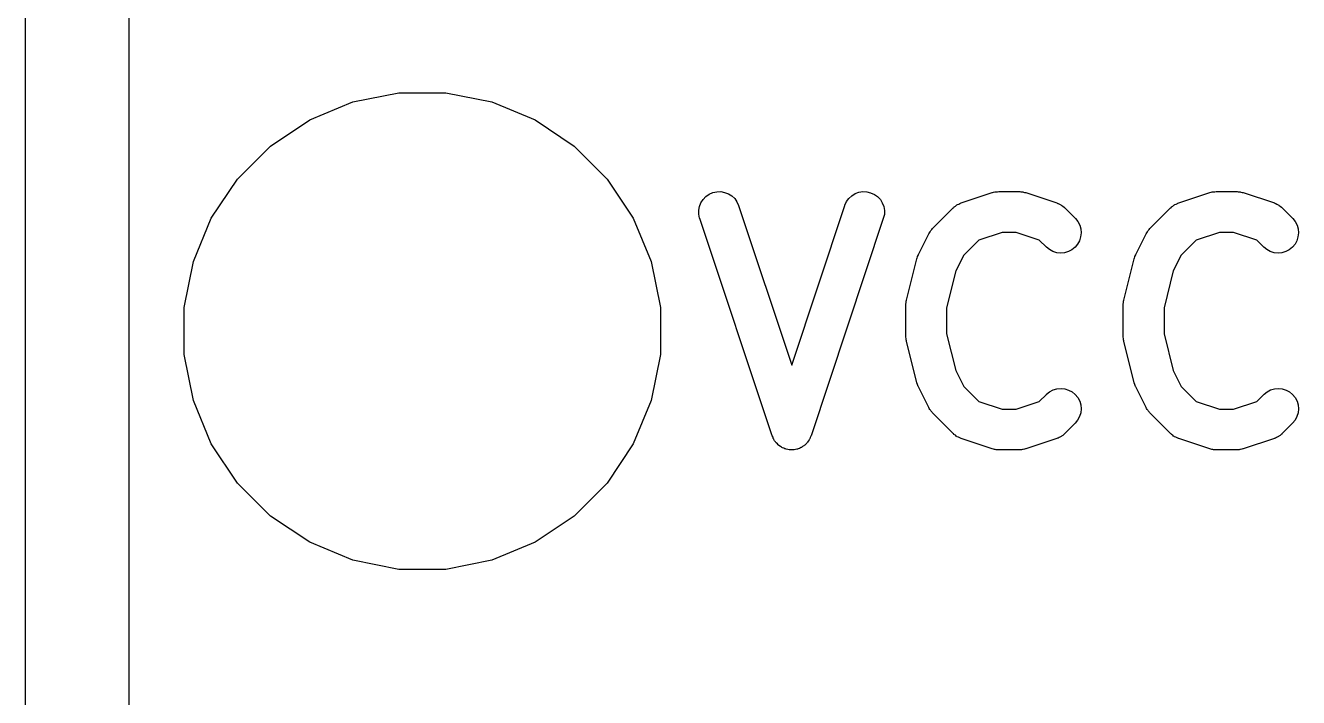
# Model space of a CAD drawing. Extents: x -557.2 to -539.1, y -88 to -54.6.
# Drawn here: x -557.238 to -552.553, y -67.565 to -65.094 of the extents above; entities that cross this region are included whole.
import ezdxf

# ---------------------------------------------------------------- set-up
doc = ezdxf.new("R2010")
doc.units = 0
doc.layers.add('BLACK', color=7, linetype='CONTINUOUS')

msp = doc.modelspace()

# ---------------------------------------------------------------- linework, layer by layer
at = {"layer": 'BLACK', "linetype": 'CONTINUOUS'}
for p, q in [((-557.238, -87.7984), (-557.238, -54.7972)), ((-556.857, -54.9783), (-556.857, -87.6173)), ((-556.033, -65.3752), (-555.864, -65.3415)), ((-555.864, -65.3415), (-555.691, -65.3415)), ((-555.691, -65.3415), (-555.522, -65.3752)), ((-556.192, -65.4412), (-556.033, -65.3752)), ((-555.522, -65.3752), (-555.362, -65.4412)), ((-556.336, -65.5371), (-556.192, -65.4412)), ((-555.362, -65.4412), (-555.219, -65.5371)), ((-556.458, -65.6592), (-556.336, -65.5371)), ((-555.219, -65.5371), (-555.097, -65.6592)), ((-556.554, -65.8027), (-556.458, -65.6592)), ((-555.097, -65.6592), (-555.001, -65.8027)), ((-554.744, -65.7332), (-554.734, -65.7226)), ((-554.734, -65.7226), (-554.722, -65.7143)), ((-554.722, -65.7143), (-554.708, -65.7084)), ((-554.708, -65.7084), (-554.694, -65.7052)), ((-554.694, -65.7052), (-554.679, -65.7049)), ((-554.679, -65.7049), (-554.665, -65.7075)), ((-554.665, -65.7075), (-554.651, -65.7127)), ((-554.651, -65.7127), (-554.639, -65.7206)), ((-554.639, -65.7206), (-554.628, -65.7307)), ((-554.216, -65.7417), (-554.208, -65.7299)), ((-554.208, -65.7299), (-554.197, -65.7199)), ((-554.197, -65.7199), (-554.185, -65.7123)), ((-554.185, -65.7123), (-554.171, -65.7072)), ((-554.171, -65.7072), (-554.156, -65.7048)), ((-554.156, -65.7048), (-554.142, -65.7054)), ((-554.142, -65.7054), (-554.128, -65.7087)), ((-554.128, -65.7087), (-554.114, -65.7148)), ((-554.114, -65.7148), (-554.102, -65.7233)), ((-554.102, -65.7233), (-554.092, -65.734)), ((-553.794, -65.7466), (-553.68, -65.7086)), ((-553.68, -65.7086), (-553.679, -65.7082)), ((-553.679, -65.7082), (-553.675, -65.7074)), ((-553.675, -65.7074), (-553.671, -65.7061)), ((-553.671, -65.7061), (-553.668, -65.7058)), ((-553.668, -65.7058), (-553.665, -65.7052)), ((-553.665, -65.7052), (-553.661, -65.7051)), ((-553.661, -65.7051), (-553.656, -65.7047)), ((-553.656, -65.7047), (-553.58, -65.7047)), ((-553.58, -65.7047), (-553.579, -65.7047)), ((-553.579, -65.7047), (-553.575, -65.7052)), ((-553.575, -65.7052), (-553.571, -65.7053)), ((-553.571, -65.7053), (-553.568, -65.706)), ((-553.568, -65.706), (-553.565, -65.7063)), ((-553.565, -65.7063), (-553.561, -65.7076)), ((-553.561, -65.7076), (-553.557, -65.7086)), ((-553.557, -65.7086), (-553.442, -65.7466)), ((-552.994, -65.7466), (-552.88, -65.7086)), ((-552.88, -65.7086), (-552.879, -65.7082)), ((-552.879, -65.7082), (-552.875, -65.7074)), ((-552.875, -65.7074), (-552.871, -65.7061)), ((-552.871, -65.7061), (-552.868, -65.7058)), ((-552.868, -65.7058), (-552.865, -65.7052)), ((-552.865, -65.7052), (-552.861, -65.7051)), ((-552.861, -65.7051), (-552.856, -65.7047)), ((-552.856, -65.7047), (-552.78, -65.7047)), ((-552.78, -65.7047), (-552.779, -65.7047)), ((-552.779, -65.7047), (-552.775, -65.7052)), ((-552.775, -65.7052), (-552.771, -65.7053)), ((-552.771, -65.7053), (-552.768, -65.706)), ((-552.768, -65.706), (-552.765, -65.7063)), ((-552.765, -65.7063), (-552.761, -65.7076)), ((-552.761, -65.7076), (-552.757, -65.7086)), ((-552.757, -65.7086), (-552.642, -65.7466)), ((-554.76, -65.7735), (-554.757, -65.7591)), ((-554.76, -65.7881), (-554.76, -65.7735)), ((-554.757, -65.7591), (-554.752, -65.7455)), ((-554.752, -65.7455), (-554.744, -65.7332)), ((-554.628, -65.7307), (-554.62, -65.7426)), ((-554.62, -65.7426), (-554.614, -65.756)), ((-554.614, -65.756), (-554.418, -66.3425)), ((-554.418, -66.3425), (-554.223, -65.756)), ((-554.223, -65.755), (-554.216, -65.7417)), ((-554.223, -65.756), (-554.223, -65.755)), ((-554.092, -65.734), (-554.085, -65.7464)), ((-554.085, -65.7464), (-554.079, -65.7601)), ((-554.079, -65.7601), (-554.077, -65.7745)), ((-554.077, -65.7745), (-554.077, -65.7891)), ((-553.9, -65.841), (-553.824, -65.7648)), ((-553.824, -65.7648), (-553.823, -65.764)), ((-553.823, -65.764), (-553.821, -65.7627)), ((-553.821, -65.7627), (-553.82, -65.7611)), ((-553.82, -65.7611), (-553.816, -65.7581)), ((-553.816, -65.7581), (-553.812, -65.7549)), ((-553.812, -65.7549), (-553.81, -65.7539)), ((-553.81, -65.7539), (-553.808, -65.7526)), ((-553.808, -65.7526), (-553.803, -65.7505)), ((-553.803, -65.7505), (-553.799, -65.7482)), ((-553.799, -65.7482), (-553.797, -65.7475)), ((-553.797, -65.7475), (-553.794, -65.7466)), ((-553.442, -65.7466), (-553.441, -65.747)), ((-553.441, -65.747), (-553.439, -65.7479)), ((-553.439, -65.7479), (-553.437, -65.7486)), ((-553.437, -65.7486), (-553.433, -65.751)), ((-553.433, -65.751), (-553.428, -65.7531)), ((-553.428, -65.7531), (-553.426, -65.7544)), ((-553.426, -65.7544), (-553.424, -65.7555)), ((-553.424, -65.7555), (-553.42, -65.7587)), ((-553.42, -65.7587), (-553.416, -65.7617)), ((-553.416, -65.7617), (-553.415, -65.7634)), ((-553.415, -65.7634), (-553.413, -65.7648)), ((-553.413, -65.7648), (-553.375, -65.8029)), ((-553.1, -65.841), (-553.024, -65.7648)), ((-553.024, -65.7648), (-553.023, -65.764)), ((-553.023, -65.764), (-553.021, -65.7627)), ((-553.021, -65.7627), (-553.02, -65.7611)), ((-553.02, -65.7611), (-553.016, -65.7581)), ((-553.016, -65.7581), (-553.012, -65.7549)), ((-553.012, -65.7549), (-553.01, -65.7539)), ((-553.01, -65.7539), (-553.008, -65.7526)), ((-553.008, -65.7526), (-553.003, -65.7505)), ((-553.003, -65.7505), (-552.999, -65.7482)), ((-552.999, -65.7482), (-552.997, -65.7475)), ((-552.997, -65.7475), (-552.994, -65.7466)), ((-552.642, -65.7466), (-552.641, -65.747)), ((-552.641, -65.747), (-552.639, -65.7479)), ((-552.639, -65.7479), (-552.637, -65.7486)), ((-552.637, -65.7486), (-552.633, -65.751)), ((-552.633, -65.751), (-552.628, -65.7531)), ((-552.628, -65.7531), (-552.626, -65.7544)), ((-552.626, -65.7544), (-552.624, -65.7555)), ((-552.624, -65.7555), (-552.62, -65.7587)), ((-552.62, -65.7587), (-552.616, -65.7617)), ((-552.616, -65.7617), (-552.615, -65.7634)), ((-552.615, -65.7634), (-552.613, -65.7648)), ((-552.613, -65.7648), (-552.575, -65.8029)), ((-556.62, -65.9622), (-556.554, -65.8027)), ((-555.001, -65.8027), (-554.935, -65.9622)), ((-554.757, -65.8024), (-554.76, -65.7881)), ((-554.756, -65.8034), (-554.757, -65.8024)), ((-554.49, -66.6034), (-554.756, -65.8034)), ((-554.081, -65.8034), (-554.347, -66.6034)), ((-554.077, -65.7891), (-554.081, -65.8034)), ((-553.375, -65.8029), (-553.374, -65.8036)), ((-553.374, -65.8036), (-553.365, -65.815)), ((-553.365, -65.815), (-553.358, -65.828)), ((-552.575, -65.8029), (-552.574, -65.8036)), ((-552.574, -65.8036), (-552.565, -65.815)), ((-552.565, -65.815), (-552.558, -65.828)), ((-553.952, -65.9366), (-553.914, -65.8604)), ((-553.914, -65.8595), (-553.911, -65.856)), ((-553.914, -65.8604), (-553.914, -65.8595)), ((-553.911, -65.856), (-553.909, -65.8523)), ((-553.909, -65.8523), (-553.907, -65.8499)), ((-553.907, -65.8499), (-553.906, -65.8472)), ((-553.906, -65.8472), (-553.903, -65.8442)), ((-553.903, -65.8442), (-553.9, -65.841)), ((-553.644, -65.8547), (-553.73, -65.8834)), ((-553.592, -65.8547), (-553.644, -65.8547)), ((-553.507, -65.8834), (-553.592, -65.8547)), ((-553.358, -65.828), (-553.354, -65.8421)), ((-553.353, -65.8567), (-553.355, -65.8712)), ((-553.354, -65.8421), (-553.353, -65.8567)), ((-553.152, -65.9366), (-553.114, -65.8604)), ((-553.114, -65.8595), (-553.111, -65.856)), ((-553.114, -65.8604), (-553.114, -65.8595)), ((-553.111, -65.856), (-553.109, -65.8523)), ((-553.109, -65.8523), (-553.107, -65.8499)), ((-553.107, -65.8499), (-553.106, -65.8472)), ((-553.106, -65.8472), (-553.103, -65.8442)), ((-553.103, -65.8442), (-553.1, -65.841)), ((-552.844, -65.8547), (-552.93, -65.8834)), ((-552.792, -65.8547), (-552.844, -65.8547)), ((-552.707, -65.8834), (-552.792, -65.8547)), ((-552.558, -65.828), (-552.554, -65.8421)), ((-552.553, -65.8567), (-552.555, -65.8712)), ((-552.554, -65.8421), (-552.553, -65.8567)), ((-553.73, -65.8834), (-553.785, -65.9384)), ((-553.481, -65.9089), (-553.507, -65.8834)), ((-553.47, -65.9182), (-553.481, -65.9089)), ((-553.375, -65.9093), (-553.387, -65.9185)), ((-553.366, -65.898), (-553.375, -65.9093)), ((-553.359, -65.8852), (-553.366, -65.898)), ((-553.355, -65.8712), (-553.359, -65.8852)), ((-552.93, -65.8834), (-552.985, -65.9384)), ((-552.681, -65.9089), (-552.707, -65.8834)), ((-552.67, -65.9182), (-552.681, -65.9089)), ((-552.575, -65.9093), (-552.587, -65.9185)), ((-552.566, -65.898), (-552.575, -65.9093)), ((-552.559, -65.8852), (-552.566, -65.898)), ((-552.555, -65.8712), (-552.559, -65.8852)), ((-556.654, -66.1315), (-556.62, -65.9622)), ((-554.935, -65.9622), (-554.901, -66.1315)), ((-553.996, -66.1044), (-553.958, -65.952)), ((-553.958, -65.951), (-553.957, -65.9507)), ((-553.958, -65.952), (-553.958, -65.951)), ((-553.957, -65.9503), (-553.955, -65.9438)), ((-553.957, -65.9507), (-553.957, -65.9503)), ((-553.955, -65.9438), (-553.952, -65.9373)), ((-553.952, -65.937), (-553.952, -65.9366)), ((-553.952, -65.9373), (-553.952, -65.937)), ((-553.785, -65.9384), (-553.814, -65.9964)), ((-553.457, -65.9251), (-553.47, -65.9182)), ((-553.443, -65.9294), (-553.457, -65.9251)), ((-553.428, -65.9309), (-553.443, -65.9294)), ((-553.414, -65.9295), (-553.428, -65.9309)), ((-553.4, -65.9253), (-553.414, -65.9295)), ((-553.387, -65.9185), (-553.4, -65.9253)), ((-553.196, -66.1044), (-553.158, -65.952)), ((-553.158, -65.951), (-553.157, -65.9507)), ((-553.158, -65.952), (-553.158, -65.951)), ((-553.157, -65.9503), (-553.155, -65.9438)), ((-553.157, -65.9507), (-553.157, -65.9503)), ((-553.155, -65.9438), (-553.152, -65.9373)), ((-553.152, -65.937), (-553.152, -65.9366)), ((-553.152, -65.9373), (-553.152, -65.937)), ((-552.985, -65.9384), (-553.014, -65.9964)), ((-552.657, -65.9251), (-552.67, -65.9182)), ((-552.643, -65.9294), (-552.657, -65.9251)), ((-552.628, -65.9309), (-552.643, -65.9294)), ((-552.614, -65.9295), (-552.628, -65.9309)), ((-552.6, -65.9253), (-552.614, -65.9295)), ((-552.587, -65.9185), (-552.6, -65.9253)), ((-553.814, -65.9964), (-553.848, -66.1318)), ((-553.014, -65.9964), (-553.048, -66.1318)), ((-553.996, -66.1057), (-553.996, -66.1044)), ((-553.196, -66.1057), (-553.196, -66.1044)), ((-556.654, -66.3041), (-556.654, -66.1315)), ((-554.901, -66.1315), (-554.901, -66.3041)), ((-553.998, -66.1188), (-553.997, -66.1129)), ((-553.998, -66.1202), (-553.998, -66.1188)), ((-553.998, -66.1215), (-553.998, -66.1202)), ((-553.998, -66.1226), (-553.998, -66.1215)), ((-553.998, -66.2368), (-553.998, -66.1226)), ((-553.997, -66.107), (-553.996, -66.1057)), ((-553.997, -66.1129), (-553.997, -66.107)), ((-553.848, -66.1318), (-553.848, -66.2276)), ((-553.198, -66.1188), (-553.197, -66.1129)), ((-553.198, -66.1202), (-553.198, -66.1188)), ((-553.198, -66.1215), (-553.198, -66.1202)), ((-553.198, -66.1226), (-553.198, -66.1215)), ((-553.198, -66.2368), (-553.198, -66.1226)), ((-553.197, -66.107), (-553.196, -66.1057)), ((-553.197, -66.1129), (-553.197, -66.107)), ((-553.048, -66.1318), (-553.048, -66.2276)), ((-553.998, -66.2382), (-553.998, -66.2368)), ((-553.998, -66.2395), (-553.998, -66.2382)), ((-553.997, -66.2454), (-553.998, -66.2395)), ((-553.997, -66.2514), (-553.997, -66.2454)), ((-553.848, -66.2276), (-553.814, -66.3631)), ((-553.198, -66.2382), (-553.198, -66.2368)), ((-553.198, -66.2395), (-553.198, -66.2382)), ((-553.197, -66.2454), (-553.198, -66.2395)), ((-553.197, -66.2514), (-553.197, -66.2454)), ((-553.048, -66.2276), (-553.014, -66.3631)), ((-553.996, -66.2527), (-553.997, -66.2514)), ((-553.996, -66.254), (-553.996, -66.2527)), ((-553.996, -66.255), (-553.996, -66.254)), ((-553.958, -66.4074), (-553.996, -66.255)), ((-553.196, -66.2527), (-553.197, -66.2514)), ((-553.196, -66.254), (-553.196, -66.2527)), ((-553.196, -66.255), (-553.196, -66.254)), ((-553.158, -66.4074), (-553.196, -66.255)), ((-556.62, -66.4734), (-556.654, -66.3041)), ((-554.901, -66.3041), (-554.935, -66.4734)), ((-553.814, -66.3631), (-553.785, -66.421)), ((-553.014, -66.3631), (-552.985, -66.421)), ((-553.958, -66.4077), (-553.958, -66.4074)), ((-553.958, -66.4081), (-553.958, -66.4077)), ((-553.955, -66.4146), (-553.958, -66.4081)), ((-553.953, -66.4212), (-553.955, -66.4146)), ((-553.953, -66.4215), (-553.953, -66.4212)), ((-553.953, -66.4218), (-553.953, -66.4215)), ((-553.952, -66.4228), (-553.953, -66.4218)), ((-553.914, -66.499), (-553.952, -66.4228)), ((-553.785, -66.421), (-553.73, -66.4761)), ((-553.456, -66.4339), (-553.442, -66.4298)), ((-553.442, -66.4298), (-553.427, -66.4285)), ((-553.427, -66.4285), (-553.413, -66.4301)), ((-553.413, -66.4301), (-553.399, -66.4345)), ((-553.158, -66.4077), (-553.158, -66.4074)), ((-553.158, -66.4081), (-553.158, -66.4077)), ((-553.155, -66.4146), (-553.158, -66.4081)), ((-553.153, -66.4212), (-553.155, -66.4146)), ((-553.153, -66.4215), (-553.153, -66.4212)), ((-553.153, -66.4218), (-553.153, -66.4215)), ((-553.152, -66.4228), (-553.153, -66.4218)), ((-553.114, -66.499), (-553.152, -66.4228)), ((-552.985, -66.421), (-552.93, -66.4761)), ((-552.656, -66.4339), (-552.642, -66.4298)), ((-552.642, -66.4298), (-552.627, -66.4285)), ((-552.627, -66.4285), (-552.613, -66.4301)), ((-552.613, -66.4301), (-552.599, -66.4345)), ((-556.554, -66.6329), (-556.62, -66.4734)), ((-554.935, -66.4734), (-555.001, -66.6329)), ((-553.73, -66.4761), (-553.644, -66.5047)), ((-553.592, -66.5047), (-553.507, -66.4761)), ((-553.507, -66.4761), (-553.481, -66.4505)), ((-553.481, -66.4505), (-553.48, -66.4497)), ((-553.48, -66.4497), (-553.469, -66.4406)), ((-553.469, -66.4406), (-553.456, -66.4339)), ((-553.399, -66.4345), (-553.386, -66.4415)), ((-553.386, -66.4415), (-553.375, -66.4509)), ((-553.375, -66.4509), (-553.365, -66.4622)), ((-553.365, -66.4622), (-553.358, -66.4752)), ((-553.358, -66.4752), (-553.354, -66.4892)), ((-552.93, -66.4761), (-552.844, -66.5047)), ((-552.792, -66.5047), (-552.707, -66.4761)), ((-552.707, -66.4761), (-552.681, -66.4505)), ((-552.681, -66.4505), (-552.68, -66.4497)), ((-552.68, -66.4497), (-552.669, -66.4406)), ((-552.669, -66.4406), (-552.656, -66.4339)), ((-552.599, -66.4345), (-552.586, -66.4415)), ((-552.586, -66.4415), (-552.575, -66.4509)), ((-552.575, -66.4509), (-552.565, -66.4622)), ((-552.565, -66.4622), (-552.558, -66.4752)), ((-552.558, -66.4752), (-552.554, -66.4892)), ((-553.912, -66.5025), (-553.914, -66.499)), ((-553.91, -66.5063), (-553.912, -66.5025)), ((-553.908, -66.5087), (-553.91, -66.5063)), ((-553.906, -66.5114), (-553.908, -66.5087)), ((-553.903, -66.5144), (-553.906, -66.5114)), ((-553.901, -66.5177), (-553.903, -66.5144)), ((-553.9, -66.5185), (-553.901, -66.5177)), ((-553.824, -66.5946), (-553.9, -66.5185)), ((-553.644, -66.5047), (-553.592, -66.5047)), ((-553.354, -66.5183), (-553.359, -66.5323)), ((-553.354, -66.4892), (-553.353, -66.5038)), ((-553.353, -66.5038), (-553.354, -66.5183)), ((-553.112, -66.5025), (-553.114, -66.499)), ((-553.11, -66.5063), (-553.112, -66.5025)), ((-553.108, -66.5087), (-553.11, -66.5063)), ((-553.106, -66.5114), (-553.108, -66.5087)), ((-553.103, -66.5144), (-553.106, -66.5114)), ((-553.101, -66.5177), (-553.103, -66.5144)), ((-553.1, -66.5185), (-553.101, -66.5177)), ((-553.024, -66.5946), (-553.1, -66.5185)), ((-552.844, -66.5047), (-552.792, -66.5047)), ((-552.554, -66.5183), (-552.559, -66.5323)), ((-552.554, -66.4892), (-552.553, -66.5038)), ((-552.553, -66.5038), (-552.554, -66.5183)), ((-553.375, -66.5565), (-553.413, -66.5946)), ((-553.366, -66.5452), (-553.375, -66.5565)), ((-553.359, -66.5323), (-553.366, -66.5452)), ((-552.575, -66.5565), (-552.613, -66.5946)), ((-552.566, -66.5452), (-552.575, -66.5565)), ((-552.559, -66.5323), (-552.566, -66.5452)), ((-554.487, -66.6082), (-554.49, -66.6034)), ((-554.486, -66.613), (-554.487, -66.6082)), ((-554.484, -66.6148), (-554.486, -66.613)), ((-554.484, -66.6168), (-554.484, -66.6148)), ((-554.481, -66.621), (-554.484, -66.6168)), ((-554.354, -66.6177), (-554.357, -66.6219)), ((-554.353, -66.6157), (-554.354, -66.6177)), ((-554.352, -66.6139), (-554.353, -66.6157)), ((-554.35, -66.6091), (-554.352, -66.6139)), ((-554.348, -66.6044), (-554.35, -66.6091)), ((-554.347, -66.6034), (-554.348, -66.6044)), ((-553.822, -66.596), (-553.824, -66.5946)), ((-553.821, -66.5977), (-553.822, -66.596)), ((-553.816, -66.6007), (-553.821, -66.5977)), ((-553.813, -66.6039), (-553.816, -66.6007)), ((-553.811, -66.605), (-553.813, -66.6039)), ((-553.809, -66.6063), (-553.811, -66.605)), ((-553.804, -66.6084), (-553.809, -66.6063)), ((-553.8, -66.6108), (-553.804, -66.6084)), ((-553.797, -66.6115), (-553.8, -66.6108)), ((-553.795, -66.6124), (-553.797, -66.6115)), ((-553.794, -66.6128), (-553.795, -66.6124)), ((-553.68, -66.6509), (-553.794, -66.6128)), ((-553.442, -66.6128), (-553.557, -66.6509)), ((-553.44, -66.6119), (-553.442, -66.6128)), ((-553.438, -66.6112), (-553.44, -66.6119)), ((-553.434, -66.6089), (-553.438, -66.6112)), ((-553.429, -66.6068), (-553.434, -66.6089)), ((-553.427, -66.6055), (-553.429, -66.6068)), ((-553.425, -66.6045), (-553.427, -66.6055)), ((-553.421, -66.6013), (-553.425, -66.6045)), ((-553.417, -66.5984), (-553.421, -66.6013)), ((-553.415, -66.5968), (-553.417, -66.5984)), ((-553.414, -66.5954), (-553.415, -66.5968)), ((-553.413, -66.5946), (-553.414, -66.5954)), ((-553.022, -66.596), (-553.024, -66.5946)), ((-553.021, -66.5977), (-553.022, -66.596)), ((-553.016, -66.6007), (-553.021, -66.5977)), ((-553.013, -66.6039), (-553.016, -66.6007)), ((-553.011, -66.605), (-553.013, -66.6039)), ((-553.009, -66.6063), (-553.011, -66.605)), ((-553.004, -66.6084), (-553.009, -66.6063)), ((-553, -66.6108), (-553.004, -66.6084)), ((-552.997, -66.6115), (-553, -66.6108)), ((-552.995, -66.6124), (-552.997, -66.6115)), ((-552.994, -66.6128), (-552.995, -66.6124)), ((-552.88, -66.6509), (-552.994, -66.6128)), ((-552.642, -66.6128), (-552.757, -66.6509)), ((-552.64, -66.6119), (-552.642, -66.6128)), ((-552.638, -66.6112), (-552.64, -66.6119)), ((-552.634, -66.6089), (-552.638, -66.6112)), ((-552.629, -66.6068), (-552.634, -66.6089)), ((-552.627, -66.6055), (-552.629, -66.6068)), ((-552.625, -66.6045), (-552.627, -66.6055)), ((-552.621, -66.6013), (-552.625, -66.6045)), ((-552.617, -66.5984), (-552.621, -66.6013)), ((-552.615, -66.5968), (-552.617, -66.5984)), ((-552.614, -66.5954), (-552.615, -66.5968)), ((-552.613, -66.5946), (-552.614, -66.5954)), ((-556.458, -66.7764), (-556.554, -66.6329)), ((-555.001, -66.6329), (-555.097, -66.7764)), ((-554.478, -66.6254), (-554.481, -66.621)), ((-554.476, -66.627), (-554.478, -66.6254)), ((-554.475, -66.6287), (-554.476, -66.627)), ((-554.471, -66.6323), (-554.475, -66.6287)), ((-554.468, -66.6361), (-554.471, -66.6323)), ((-554.466, -66.6374), (-554.468, -66.6361)), ((-554.465, -66.6388), (-554.466, -66.6374)), ((-554.46, -66.6416), (-554.465, -66.6388)), ((-554.456, -66.6446), (-554.46, -66.6416)), ((-554.454, -66.6455), (-554.456, -66.6446)), ((-554.452, -66.6467), (-554.454, -66.6455)), ((-554.447, -66.6485), (-554.452, -66.6467)), ((-554.443, -66.6507), (-554.447, -66.6485)), ((-554.441, -66.6512), (-554.443, -66.6507)), ((-554.439, -66.652), (-554.441, -66.6512)), ((-554.433, -66.6529), (-554.439, -66.652)), ((-554.428, -66.654), (-554.433, -66.6529)), ((-554.426, -66.6541), (-554.428, -66.654)), ((-554.424, -66.6545), (-554.426, -66.6541)), ((-554.419, -66.6544), (-554.424, -66.6545)), ((-554.414, -66.6546), (-554.419, -66.6544)), ((-554.412, -66.6542), (-554.414, -66.6546)), ((-554.409, -66.6542), (-554.412, -66.6542)), ((-554.404, -66.6531), (-554.409, -66.6542)), ((-554.399, -66.6522), (-554.404, -66.6531)), ((-554.397, -66.6515), (-554.399, -66.6522)), ((-554.395, -66.651), (-554.397, -66.6515)), ((-554.39, -66.6489), (-554.395, -66.651)), ((-554.386, -66.6471), (-554.39, -66.6489)), ((-554.384, -66.646), (-554.386, -66.6471)), ((-554.382, -66.6452), (-554.384, -66.646)), ((-554.378, -66.6422), (-554.382, -66.6452)), ((-554.373, -66.6395), (-554.378, -66.6422)), ((-554.372, -66.638), (-554.373, -66.6395)), ((-554.37, -66.6368), (-554.372, -66.638)), ((-554.366, -66.6331), (-554.37, -66.6368)), ((-554.362, -66.6295), (-554.366, -66.6331)), ((-554.361, -66.6278), (-554.362, -66.6295)), ((-554.36, -66.6263), (-554.361, -66.6278)), ((-554.357, -66.6219), (-554.36, -66.6263)), ((-553.676, -66.6518), (-553.68, -66.6509)), ((-553.672, -66.6531), (-553.676, -66.6518)), ((-553.669, -66.6534), (-553.672, -66.6531)), ((-553.666, -66.6541), (-553.669, -66.6534)), ((-553.662, -66.6542), (-553.666, -66.6541)), ((-553.658, -66.6547), (-553.662, -66.6542)), ((-553.656, -66.6547), (-553.658, -66.6547)), ((-553.58, -66.6547), (-553.656, -66.6547)), ((-553.576, -66.6543), (-553.58, -66.6547)), ((-553.572, -66.6542), (-553.576, -66.6543)), ((-553.569, -66.6536), (-553.572, -66.6542)), ((-553.566, -66.6533), (-553.569, -66.6536)), ((-553.562, -66.6521), (-553.566, -66.6533)), ((-553.558, -66.6512), (-553.562, -66.6521)), ((-553.557, -66.6509), (-553.558, -66.6512)), ((-552.876, -66.6518), (-552.88, -66.6509)), ((-552.872, -66.6531), (-552.876, -66.6518)), ((-552.869, -66.6534), (-552.872, -66.6531)), ((-552.866, -66.6541), (-552.869, -66.6534)), ((-552.862, -66.6542), (-552.866, -66.6541)), ((-552.858, -66.6547), (-552.862, -66.6542)), ((-552.856, -66.6547), (-552.858, -66.6547)), ((-552.78, -66.6547), (-552.856, -66.6547)), ((-552.776, -66.6543), (-552.78, -66.6547)), ((-552.772, -66.6542), (-552.776, -66.6543)), ((-552.769, -66.6536), (-552.772, -66.6542)), ((-552.766, -66.6533), (-552.769, -66.6536)), ((-552.762, -66.6521), (-552.766, -66.6533)), ((-552.758, -66.6512), (-552.762, -66.6521)), ((-552.757, -66.6509), (-552.758, -66.6512)), ((-556.336, -66.8985), (-556.458, -66.7764)), ((-555.097, -66.7764), (-555.219, -66.8985)), ((-556.192, -66.9944), (-556.336, -66.8985)), ((-555.219, -66.8985), (-555.362, -66.9944)), ((-556.033, -67.0604), (-556.192, -66.9944)), ((-555.362, -66.9944), (-555.522, -67.0604)), ((-555.864, -67.0941), (-556.033, -67.0604)), ((-555.522, -67.0604), (-555.691, -67.0941)), ((-555.691, -67.0941), (-555.864, -67.0941))]:
    msp.add_line(p, q, dxfattribs=at)

doc.saveas('drawing.dxf')
